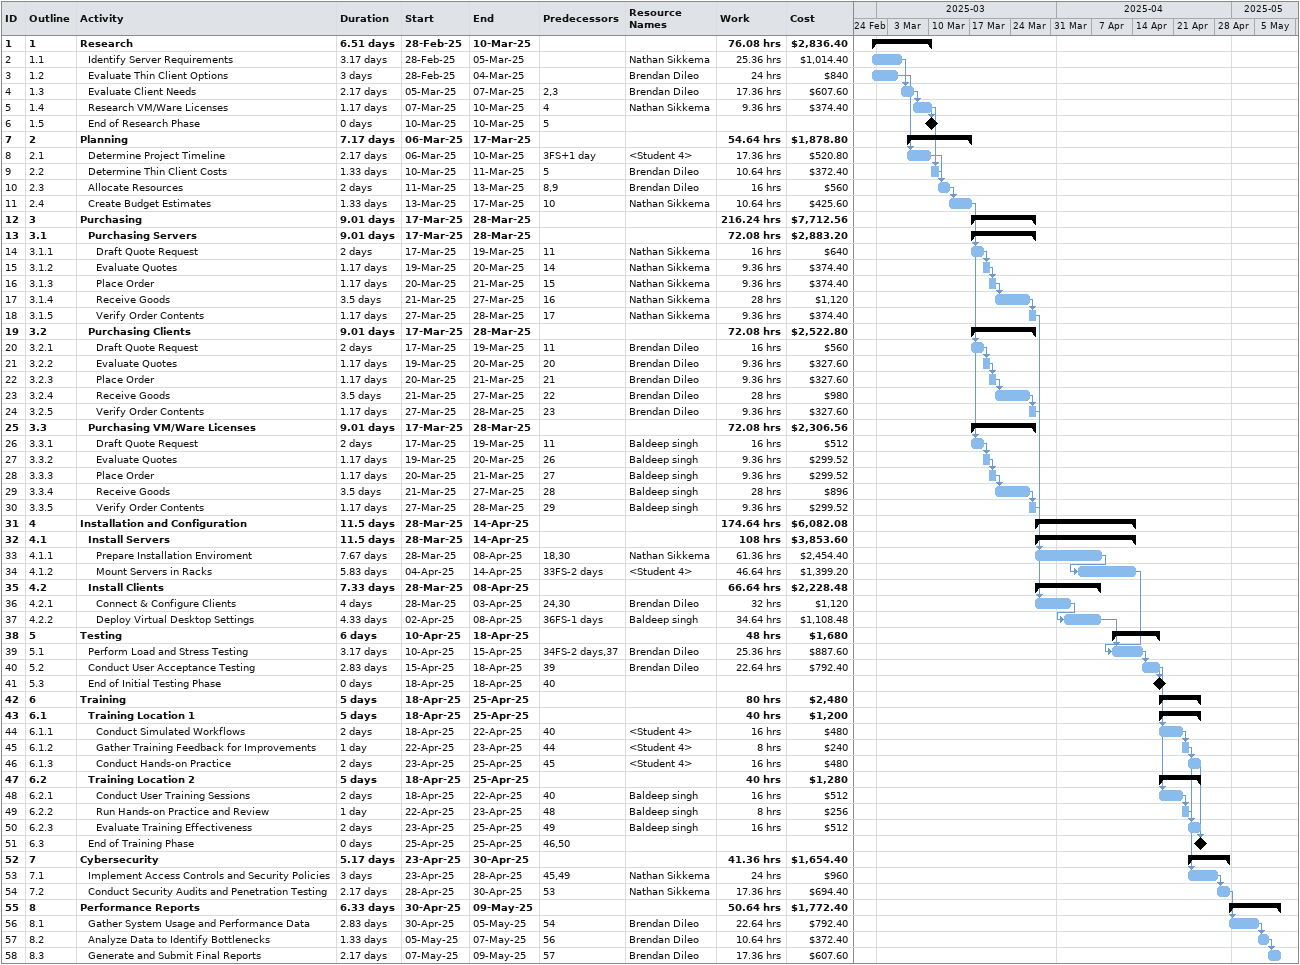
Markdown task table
| ID | WBS | Task | Duration | Start | Finish | Predecessors | Resources | Work (h) | Cost ($) |
|---|---|---|---|---|---|---|---|---|---|
| 1 | 1 | **Research** | 6.51d | 2025-02-28 | 2025-03-10 |  |  | 76.08 | 2836.40 |
| 2 | 1.1 | Identify Server Requirements | 3.17d | 2025-02-28 | 2025-03-05 |  | Nathan Sikkema | 25.36 | 1014.40 |
| 3 | 1.2 | Evaluate Thin Client Options | 3d | 2025-02-28 | 2025-03-04 |  | Brendan Dileo | 24 | 840 |
| 4 | 1.3 | Evaluate Client Needs | 2.17d | 2025-03-05 | 2025-03-07 | 2, 3 | Brendan Dileo | 17.36 | 607.60 |
| 5 | 1.4 | Research VM/Ware Licenses | 1.17d | 2025-03-07 | 2025-03-10 | 4 | Nathan Sikkema | 9.36 | 374.40 |
| 6 | 1.5 | End of Research Phase | 0d | 2025-03-10 | 2025-03-10 | 5 |  |  |  |
| 7 | 2 | **Planning** | 7.17d | 2025-03-06 | 2025-03-17 |  |  | 54.64 | 1878.80 |
| 8 | 2.1 | Determine Project Timeline | 2.17d | 2025-03-06 | 2025-03-10 | 3FS+1d | <Student 4> | 17.36 | 520.80 |
| 9 | 2.2 | Determine Thin Client Costs | 1.33d | 2025-03-10 | 2025-03-11 | 5 | Brendan Dileo | 10.64 | 372.40 |
| 10 | 2.3 | Allocate Resources | 2d | 2025-03-11 | 2025-03-13 | 8, 9 | Brendan Dileo | 16 | 560 |
| 11 | 2.4 | Create Budget Estimates | 1.33d | 2025-03-13 | 2025-03-17 | 10 | Nathan Sikkema | 10.64 | 425.60 |
| 12 | 3 | **Purchasing** | 9.01d | 2025-03-17 | 2025-03-28 |  |  | 216.24 | 7712.56 |
| 13 | 3.1 | **Purchasing Servers** | 9.01d | 2025-03-17 | 2025-03-28 |  |  | 72.08 | 2883.20 |
| 14 | 3.1.1 | Draft Quote Request | 2d | 2025-03-17 | 2025-03-19 | 11 | Nathan Sikkema | 16 | 640 |
| 15 | 3.1.2 | Evaluate Quotes | 1.17d | 2025-03-19 | 2025-03-20 | 14 | Nathan Sikkema | 9.36 | 374.40 |
| 16 | 3.1.3 | Place Order | 1.17d | 2025-03-20 | 2025-03-21 | 15 | Nathan Sikkema | 9.36 | 374.40 |
| 17 | 3.1.4 | Receive Goods | 3.5d | 2025-03-21 | 2025-03-27 | 16 | Nathan Sikkema | 28 | 1120 |
| 18 | 3.1.5 | Verify Order Contents | 1.17d | 2025-03-27 | 2025-03-28 | 17 | Nathan Sikkema | 9.36 | 374.40 |
| 19 | 3.2 | **Purchasing Clients** | 9.01d | 2025-03-17 | 2025-03-28 |  |  | 72.08 | 2522.80 |
| 20 | 3.2.1 | Draft Quote Request | 2d | 2025-03-17 | 2025-03-19 | 11 | Brendan Dileo | 16 | 560 |
| 21 | 3.2.2 | Evaluate Quotes | 1.17d | 2025-03-19 | 2025-03-20 | 20 | Brendan Dileo | 9.36 | 327.60 |
| 22 | 3.2.3 | Place Order | 1.17d | 2025-03-20 | 2025-03-21 | 21 | Brendan Dileo | 9.36 | 327.60 |
| 23 | 3.2.4 | Receive Goods | 3.5d | 2025-03-21 | 2025-03-27 | 22 | Brendan Dileo | 28 | 980 |
| 24 | 3.2.5 | Verify Order Contents | 1.17d | 2025-03-27 | 2025-03-28 | 23 | Brendan Dileo | 9.36 | 327.60 |
| 25 | 3.3 | **Purchasing VM/Ware Licenses** | 9.01d | 2025-03-17 | 2025-03-28 |  |  | 72.08 | 2306.56 |
| 26 | 3.3.1 | Draft Quote Request | 2d | 2025-03-17 | 2025-03-19 | 11 | Baldeep singh | 16 | 512 |
| 27 | 3.3.2 | Evaluate Quotes | 1.17d | 2025-03-19 | 2025-03-20 | 26 | Baldeep singh | 9.36 | 299.52 |
| 28 | 3.3.3 | Place Order | 1.17d | 2025-03-20 | 2025-03-21 | 27 | Baldeep singh | 9.36 | 299.52 |
| 29 | 3.3.4 | Receive Goods | 3.5d | 2025-03-21 | 2025-03-27 | 28 | Baldeep singh | 28 | 896 |
| 30 | 3.3.5 | Verify Order Contents | 1.17d | 2025-03-27 | 2025-03-28 | 29 | Baldeep singh | 9.36 | 299.52 |
| 31 | 4 | **Installation and Configuration** | 11.5d | 2025-03-28 | 2025-04-14 |  |  | 174.64 | 6082.08 |
| 32 | 4.1 | **Install Servers** | 11.5d | 2025-03-28 | 2025-04-14 |  |  | 108 | 3853.60 |
| 33 | 4.1.1 | Prepare Installation Enviroment | 7.67d | 2025-03-28 | 2025-04-08 | 18, 30 | Nathan Sikkema | 61.36 | 2454.40 |
| 34 | 4.1.2 | Mount Servers in Racks | 5.83d | 2025-04-04 | 2025-04-14 | 33FS-2d | <Student 4> | 46.64 | 1399.20 |
| 35 | 4.2 | **Install Clients** | 7.33d | 2025-03-28 | 2025-04-08 |  |  | 66.64 | 2228.48 |
| 36 | 4.2.1 | Connect & Configure Clients | 4d | 2025-03-28 | 2025-04-03 | 24, 30 | Brendan Dileo | 32 | 1120 |
| 37 | 4.2.2 | Deploy Virtual Desktop Settings | 4.33d | 2025-04-02 | 2025-04-08 | 36FS-1d | Baldeep singh | 34.64 | 1108.48 |
| 38 | 5 | **Testing** | 6d | 2025-04-10 | 2025-04-18 |  |  | 48 | 1680 |
| 39 | 5.1 | Perform Load and Stress Testing | 3.17d | 2025-04-10 | 2025-04-15 | 34FS-2d, 37 | Brendan Dileo | 25.36 | 887.60 |
| 40 | 5.2 | Conduct User Acceptance Testing | 2.83d | 2025-04-15 | 2025-04-18 | 39 | Brendan Dileo | 22.64 | 792.40 |
| 41 | 5.3 | End of Initial Testing Phase | 0d | 2025-04-18 | 2025-04-18 | 40 |  |  |  |
| 42 | 6 | **Training** | 5d | 2025-04-18 | 2025-04-25 |  |  | 80 | 2480 |
| 43 | 6.1 | **Training Location 1** | 5d | 2025-04-18 | 2025-04-25 |  |  | 40 | 1200 |
| 44 | 6.1.1 | Conduct Simulated Workflows | 2d | 2025-04-18 | 2025-04-22 | 40 | <Student 4> | 16 | 480 |
| 45 | 6.1.2 | Gather Training Feedback for Improvements | 1d | 2025-04-22 | 2025-04-23 | 44 | <Student 4> | 8 | 240 |
| 46 | 6.1.3 | Conduct Hands-on Practice | 2d | 2025-04-23 | 2025-04-25 | 45 | <Student 4> | 16 | 480 |
| 47 | 6.2 | **Training Location 2** | 5d | 2025-04-18 | 2025-04-25 |  |  | 40 | 1280 |
| 48 | 6.2.1 | Conduct User Training Sessions | 2d | 2025-04-18 | 2025-04-22 | 40 | Baldeep singh | 16 | 512 |
| 49 | 6.2.2 | Run Hands-on Practice and Review | 1d | 2025-04-22 | 2025-04-23 | 48 | Baldeep singh | 8 | 256 |
| 50 | 6.2.3 | Evaluate Training Effectiveness | 2d | 2025-04-23 | 2025-04-25 | 49 | Baldeep singh | 16 | 512 |
| 51 | 6.3 | End of Training Phase | 0d | 2025-04-25 | 2025-04-25 | 46, 50 |  |  |  |
| 52 | 7 | **Cybersecurity** | 5.17d | 2025-04-23 | 2025-04-30 |  |  | 41.36 | 1654.40 |
| 53 | 7.1 | Implement Access Controls and Security Policies | 3d | 2025-04-23 | 2025-04-28 | 45, 49 | Nathan Sikkema | 24 | 960 |
| 54 | 7.2 | Conduct Security Audits and Penetration Testing | 2.17d | 2025-04-28 | 2025-04-30 | 53 | Nathan Sikkema | 17.36 | 694.40 |
| 55 | 8 | **Performance Reports** | 6.33d | 2025-04-30 | 2025-05-09 |  |  | 50.64 | 1772.40 |
| 56 | 8.1 | Gather System Usage and Performance Data | 2.83d | 2025-04-30 | 2025-05-05 | 54 | Brendan Dileo | 22.64 | 792.40 |
| 57 | 8.2 | Analyze Data to Identify Bottlenecks | 1.33d | 2025-05-05 | 2025-05-07 | 56 | Brendan Dileo | 10.64 | 372.40 |
| 58 | 8.3 | Generate and Submit Final Reports | 2.17d | 2025-05-07 | 2025-05-09 | 57 | Brendan Dileo | 17.36 | 607.60 |
